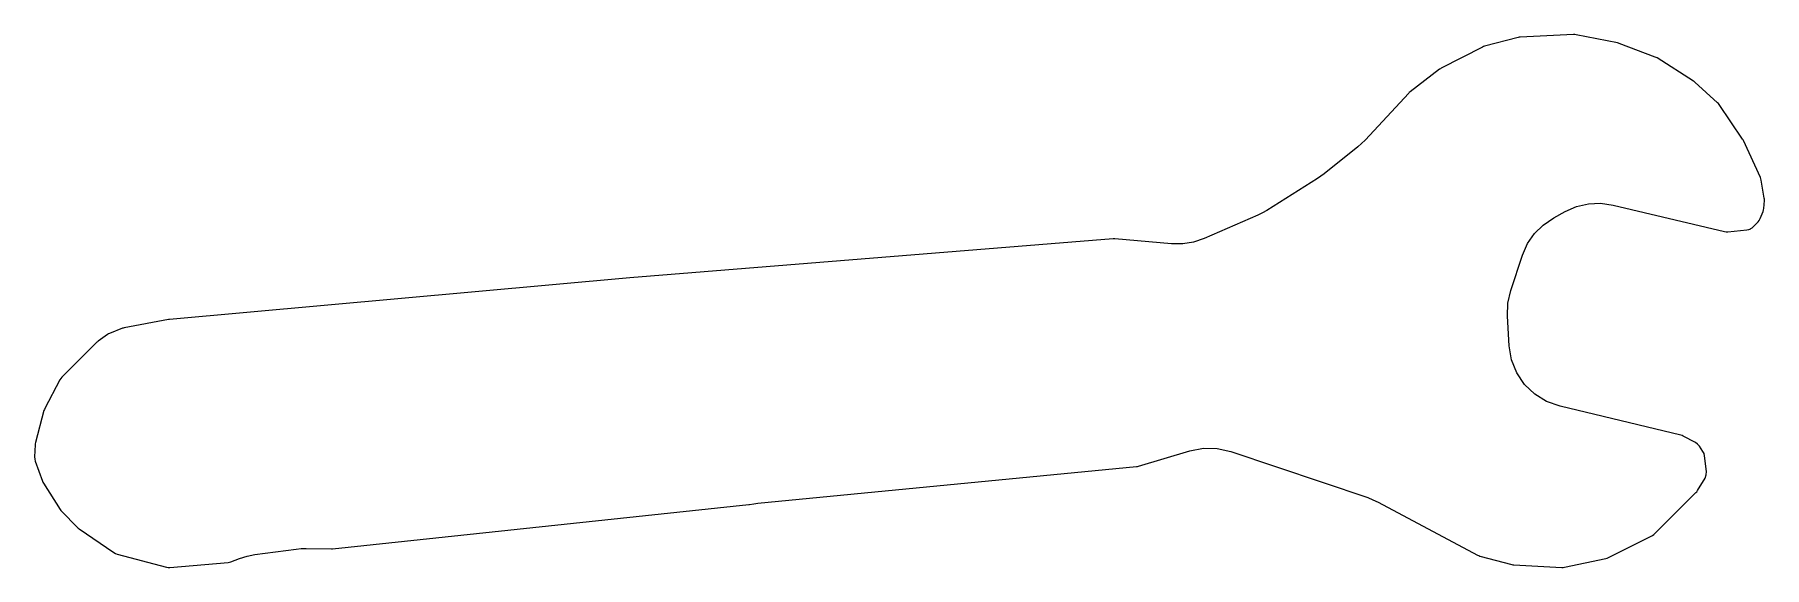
# Model space of a CAD drawing. Header units: millimetres. Extents: x 0 to 166, y 0 to 51.
import ezdxf

# ---------------------------------------------------------------- set-up
doc = ezdxf.new("R2010")
doc.units = ezdxf.units.MM
doc.layers.add('POCKET', color=7, linetype='Continuous')

msp = doc.modelspace()

# ---------------------------------------------------------------- linework, layer by layer
at = {"layer": 'POCKET'}
for p, q in [((138.78, 49.88), (134.82, 47.85)), ((138.88, 49.93), (138.78, 49.88)), ((138.98, 49.96), (138.88, 49.93)), ((142.19, 50.8), (138.98, 49.96)), ((142.3, 50.82), (142.19, 50.8)), ((142.4, 50.83), (142.3, 50.82)), ((147.52, 51.08), (142.4, 50.83)), ((147.64, 51.08), (147.52, 51.08)), ((147.76, 51.06), (147.64, 51.08)), ((151.74, 50.28), (147.76, 51.06)), ((151.82, 50.26), (151.74, 50.28)), ((151.9, 50.23), (151.82, 50.26)), ((155.34, 48.93), (151.9, 50.23)), ((155.44, 48.89), (155.34, 48.93)), ((155.53, 48.84), (155.44, 48.89)), ((159.01, 46.63), (155.53, 48.84)), ((134.67, 47.75), (131.84, 45.58)), ((134.75, 47.8), (134.67, 47.75)), ((134.82, 47.85), (134.75, 47.8)), ((159.08, 46.58), (159.01, 46.63)), ((159.15, 46.53), (159.08, 46.58)), ((161.32, 44.55), (159.15, 46.53)), ((131.71, 45.47), (127.53, 40.97)), ((131.77, 45.53), (131.71, 45.47)), ((131.84, 45.58), (131.77, 45.53)), ((161.4, 44.47), (161.32, 44.55)), ((161.48, 44.37), (161.4, 44.47)), ((163.72, 41.06), (161.48, 44.37)), ((126.84, 40.33), (123.61, 37.73)), ((127.2, 40.64), (126.84, 40.33)), ((127.53, 40.97), (127.2, 40.64)), ((163.77, 40.99), (163.72, 41.06)), ((163.8, 40.92), (163.77, 40.99)), ((165.43, 37.39), (163.8, 40.92)), ((122.98, 37.28), (118.12, 34.23)), ((123.3, 37.5), (122.98, 37.28)), ((123.61, 37.73), (123.3, 37.5)), ((165.48, 37.26), (165.43, 37.39)), ((165.51, 37.13), (165.48, 37.26)), ((165.8, 35.41), (165.51, 37.13)), ((147.81, 34.6), (148.94, 34.86)), ((148.94, 34.86), (150.1, 34.91)), ((150.1, 34.91), (151.3, 34.74)), ((165.75, 34.42), (165.81, 35.17)), ((165.81, 35.29), (165.8, 35.41)), ((165.81, 35.17), (165.81, 35.29)), ((117.25, 33.78), (112.12, 31.54)), ((117.69, 33.99), (117.25, 33.78)), ((118.12, 34.23), (117.69, 33.99)), ((144.6, 32.82), (145.61, 33.51)), ((145.61, 33.51), (146.7, 34.11)), ((146.7, 34.11), (147.81, 34.6)), ((151.3, 34.74), (161.98, 32.21)), ((165.2, 33.12), (165.32, 33.27)), ((165.32, 33.27), (165.4, 33.44)), ((165.4, 33.44), (165.68, 34.12)), ((165.68, 34.12), (165.73, 34.27)), ((165.73, 34.27), (165.75, 34.42)), ((112.12, 31.54), (111.09, 31.19)), ((143.11, 31.04), (143.78, 32)), ((143.78, 32), (144.6, 32.82)), ((161.98, 32.21), (162.14, 32.18)), ((162.14, 32.18), (162.31, 32.18)), ((162.31, 32.18), (164.11, 32.35)), ((164.11, 32.35), (164.31, 32.39)), ((164.31, 32.39), (164.5, 32.47)), ((164.5, 32.47), (164.52, 32.48)), ((164.52, 32.48), (164.65, 32.56)), ((164.65, 32.56), (164.76, 32.67)), ((164.76, 32.67), (165.2, 33.12)), ((103.39, 31.49), (57.05, 27.77)), ((103.47, 31.5), (103.39, 31.49)), ((103.55, 31.49), (103.47, 31.5)), ((108.97, 31.02), (103.55, 31.49)), ((110.06, 31.02), (108.97, 31.02)), ((111.09, 31.19), (110.06, 31.02)), ((141.5, 26.56), (142.62, 29.92)), ((142.62, 29.92), (143.11, 31.04)), ((57.04, 27.77), (12.93, 23.77)), ((57.05, 27.77), (57.04, 27.77)), ((57.05, 27.77), (57.05, 27.77)), ((141.21, 25.33), (141.5, 26.56)), ((141.17, 24.07), (141.21, 25.33)), ((12.84, 23.76), (8.6, 22.97)), ((12.88, 23.77), (12.84, 23.76)), ((12.93, 23.77), (12.88, 23.77)), ((141.35, 21.25), (141.17, 24.07)), ((5.96, 21.58), (2.6, 18.23)), ((6.03, 21.64), (5.96, 21.58)), ((6.1, 21.69), (6.03, 21.64)), ((6.99, 22.32), (6.1, 21.69)), ((7.08, 22.38), (6.99, 22.32)), ((7.19, 22.42), (7.08, 22.38)), ((8.41, 22.92), (7.19, 22.42)), ((8.5, 22.95), (8.41, 22.92)), ((8.6, 22.97), (8.5, 22.95)), ((141.58, 19.89), (141.35, 21.25)), ((142.08, 18.65), (141.58, 19.89)), ((142.82, 17.54), (142.08, 18.65)), ((2.42, 17.98), (0.98, 15.24)), ((2.5, 18.11), (2.42, 17.98)), ((2.6, 18.23), (2.5, 18.11)), ((143.79, 16.61), (142.82, 17.54)), ((144.92, 15.91), (143.79, 16.61)), ((0.9, 15.03), (0.09, 11.96)), ((0.94, 15.14), (0.9, 15.03)), ((0.98, 15.24), (0.94, 15.14)), ((146.23, 15.45), (144.92, 15.91)), ((157.8, 12.67), (146.23, 15.45)), ((0.05, 11.75), (0, 10.59)), ((0.06, 11.86), (0.05, 11.75)), ((0.09, 11.96), (0.06, 11.86)), ((157.92, 12.63), (157.8, 12.67)), ((158.03, 12.58), (157.92, 12.63)), ((159.2, 11.97), (158.03, 12.58)), ((159.41, 11.83), (159.2, 11.97)), ((159.58, 11.63), (159.41, 11.83)), ((159.91, 11.12), (159.58, 11.63)), ((0, 10.59), (0.01, 10.39)), ((0.01, 10.39), (0.06, 10.2)), ((0.06, 10.2), (0.76, 8.28)), ((105.81, 9.7), (110.72, 11.18)), ((110.72, 11.18), (112.05, 11.43)), ((112.05, 11.43), (113.34, 11.41)), ((113.34, 11.41), (114.66, 11.11)), ((114.66, 11.11), (127.79, 6.69)), ((160.02, 10.92), (159.91, 11.12)), ((160.07, 10.7), (160.02, 10.92)), ((160.26, 9.21), (160.07, 10.7)), ((69.32, 6.16), (105.62, 9.66)), ((105.62, 9.66), (105.71, 9.68)), ((105.71, 9.68), (105.81, 9.7)), ((159.4, 7.36), (160.12, 8.57)), ((160.12, 8.57), (160.24, 8.88)), ((160.24, 8.88), (160.26, 9.21)), ((0.76, 8.28), (0.8, 8.18)), ((0.8, 8.18), (0.85, 8.08)), ((0.85, 8.08), (2.46, 5.55)), ((127.79, 6.69), (128.29, 6.49)), ((155.32, 3.25), (159.25, 7.17)), ((159.25, 7.17), (159.33, 7.26)), ((159.33, 7.26), (159.4, 7.36)), ((2.46, 5.55), (2.52, 5.46)), ((2.52, 5.46), (2.59, 5.38)), ((2.59, 5.38), (4.12, 3.83)), ((28.57, 1.79), (68.46, 6.02)), ((68.46, 6.02), (68.49, 6.03)), ((68.49, 6.03), (68.53, 6.03)), ((68.53, 6.03), (68.93, 6.11)), ((68.93, 6.11), (69.32, 6.16)), ((128.29, 6.49), (128.78, 6.26)), ((128.78, 6.26), (138.31, 1.18)), ((4.12, 3.83), (4.19, 3.76)), ((4.19, 3.76), (4.27, 3.71)), ((4.27, 3.71), (7.59, 1.43)), ((21.12, 1.23), (25.08, 1.76)), ((25.08, 1.76), (25.55, 1.8)), ((25.55, 1.8), (26.02, 1.81)), ((26.02, 1.81), (28.45, 1.78)), ((28.45, 1.78), (28.51, 1.78)), ((28.51, 1.78), (28.57, 1.79)), ((150.85, 0.94), (155.07, 3.06)), ((155.07, 3.06), (155.2, 3.14)), ((155.2, 3.14), (155.32, 3.25)), ((7.59, 1.43), (7.74, 1.34)), ((7.74, 1.34), (7.9, 1.28)), ((7.9, 1.28), (12.63, 0.03)), ((12.63, 0.03), (12.8, 0)), ((12.8, 0), (12.97, 0)), ((12.97, 0), (18.54, 0.48)), ((18.54, 0.48), (18.67, 0.5)), ((18.67, 0.5), (18.81, 0.54)), ((18.81, 0.54), (19.63, 0.85)), ((19.63, 0.85), (20.36, 1.09)), ((20.36, 1.09), (21.12, 1.23)), ((138.31, 1.18), (138.42, 1.13)), ((138.42, 1.13), (138.53, 1.09)), ((138.53, 1.09), (141.59, 0.28)), ((141.59, 0.28), (141.69, 0.25)), ((141.69, 0.25), (141.8, 0.24)), ((141.8, 0.24), (146.4, 0)), ((146.4, 0), (146.53, 0)), ((146.53, 0), (146.66, 0.02)), ((146.66, 0.02), (150.61, 0.85)), ((150.61, 0.85), (150.73, 0.89)), ((150.73, 0.89), (150.85, 0.94))]:
    msp.add_line(p, q, dxfattribs=at)

doc.saveas('drawing.dxf')
